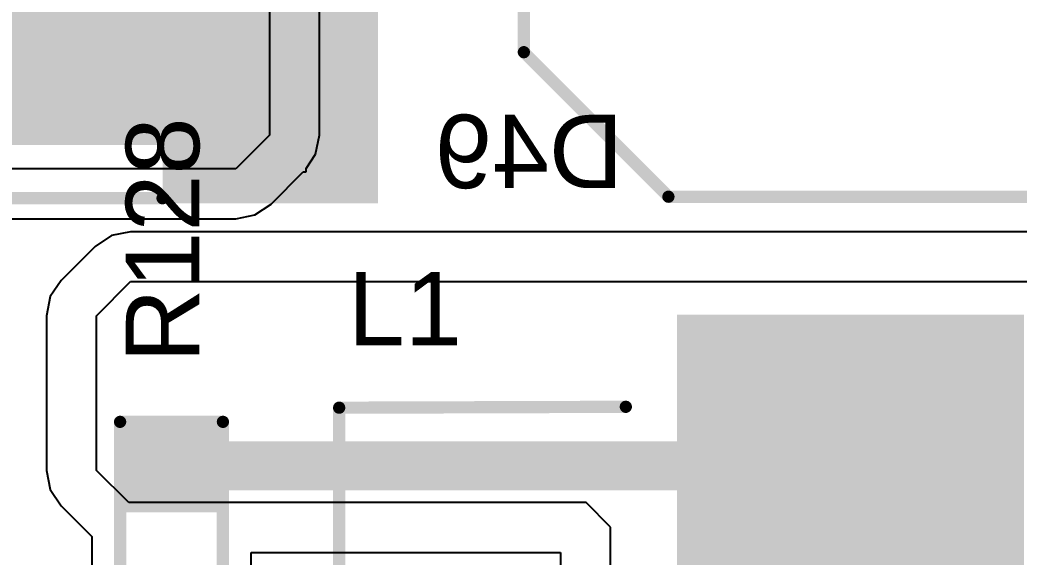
# Model space of a CAD drawing. Header units: inches. Extents: x 0 to 198, y 0 to 199.
# Drawn here: x 4.3688 to 4.7773, y 2.8714 to 3.0908 of the extents above; entities that cross this region are included whole.
import ezdxf

# ---------------------------------------------------------------- set-up
doc = ezdxf.new("R2010")
doc.units = ezdxf.units.IN
doc.header["$MEASUREMENT"] = 0
for name, color, linetype in [('Bottom Layer', 5, 'Continuous'), ('Bottom Overlay', 54, 'Continuous'), ('Bottom Paste', 16, 'Continuous'), ('Bottom Solder', 6, 'Continuous'), ('Top Layer', 1, 'Continuous'), ('Top Overlay', 2, 'Continuous'), ('Top Paste', 8, 'Continuous'), ('Top Solder', 216, 'Continuous')]:
    doc.layers.add(name, color=color, linetype=linetype)
doc.styles.add('Arial', font='', dxfattribs={"height": 0.2})
doc.styles.get('Arial').set_extended_font_data('Arial')

# ---------------------------------------------------------------- blocks, each defined once
blk = doc.blocks.new('EEEFK1J220P_1')
at = {"layer": 'Top Overlay'}
for points in [[(-0.16339, -0.10433, 0.005, 0.005, 0), (-0.16339, -0.04409, 0.005, 0.005, 0)], [(-0.16339, -0.10433, 0.005, 0.005, 0), (-0.10433, -0.16339, 0.005, 0.005, 0)], [(-0.10433, -0.16339, 0.005, 0.005, 0), (0.16339, -0.16339, 0.005, 0.005, 0)]]:
    blk.add_lwpolyline(points, format="xyseb", dxfattribs=at)
for points in [[(-0.16464, -0.10433, 0.0025, 0.0025, 1), (-0.16214, -0.10433, 0.0025, 0.0025, 1)], [(-0.16464, -0.10433, 0.0025, 0.0025, 1), (-0.16214, -0.10433, 0.0025, 0.0025, 1)], [(-0.10558, -0.16339, 0.0025, 0.0025, 1), (-0.10308, -0.16339, 0.0025, 0.0025, 1)], [(-0.10558, -0.16339, 0.0025, 0.0025, 1), (-0.10308, -0.16339, 0.0025, 0.0025, 1)]]:
    blk.add_lwpolyline(points, format="xyseb", close=True, dxfattribs=at)
blk = doc.blocks.new('R___0603_10')
at = {"layer": 'Top Layer'}
for points in [[(-0.015, 0.0175), (-0.015, -0.0175), (-0.045, -0.0175), (-0.045, 0.0175)], [(0.045, 0.0175), (0.045, -0.0175), (0.015, -0.0175), (0.015, 0.0175)]]:
    blk.add_hatch(color=1, dxfattribs=at).paths.add_polyline_path(points)
at = {"layer": 'Top Paste'}
for points in [[(-0.015, 0.0175), (-0.015, -0.0175), (-0.045, -0.0175), (-0.045, 0.0175)], [(0.045, 0.0175), (0.045, -0.0175), (0.015, -0.0175), (0.015, 0.0175)]]:
    blk.add_hatch(color=8, dxfattribs=at).paths.add_polyline_path(points)
at = {"layer": 'Top Solder'}
for points in [[(-0.011, 0.0215), (-0.011, -0.0215), (-0.049, -0.0215), (-0.049, 0.0215)], [(0.049, 0.0215), (0.049, -0.0215), (0.011, -0.0215), (0.011, 0.0215)]]:
    blk.add_hatch(color=216, dxfattribs=at).paths.add_polyline_path(points)
at = {"layer": 'Top Overlay'}
for points in [[(0.048, 0.021, 0.005, 0.005, 0), (-0.048, 0.021, 0.005, 0.005, 0)], [(-0.048, -0.021, 0.005, 0.005, 0), (-0.048, 0.021, 0.005, 0.005, 0)], [(0.048, -0.021, 0.005, 0.005, 0), (0.048, 0.021, 0.005, 0.005, 0)], [(0.048, -0.021, 0.005, 0.005, 0), (-0.048, -0.021, 0.005, 0.005, 0)]]:
    blk.add_lwpolyline(points, format="xyseb", dxfattribs=at)
for points in [[(-0.04925, 0.021, 0.0025, 0.0025, 1), (-0.04675, 0.021, 0.0025, 0.0025, 1)], [(-0.04925, 0.021, 0.0025, 0.0025, 1), (-0.04675, 0.021, 0.0025, 0.0025, 1)], [(0.04675, 0.021, 0.0025, 0.0025, 1), (0.04925, 0.021, 0.0025, 0.0025, 1)], [(0.04675, 0.021, 0.0025, 0.0025, 1), (0.04925, 0.021, 0.0025, 0.0025, 1)], [(-0.04925, -0.021, 0.0025, 0.0025, 1), (-0.04675, -0.021, 0.0025, 0.0025, 1)], [(-0.04925, -0.021, 0.0025, 0.0025, 1), (-0.04675, -0.021, 0.0025, 0.0025, 1)], [(0.04675, -0.021, 0.0025, 0.0025, 1), (0.04925, -0.021, 0.0025, 0.0025, 1)], [(0.04675, -0.021, 0.0025, 0.0025, 1), (0.04925, -0.021, 0.0025, 0.0025, 1)]]:
    blk.add_lwpolyline(points, format="xyseb", close=True, dxfattribs=at)
blk = doc.blocks.new('YSPI1050_4R7M_213')
at = {"layer": 'Top Layer'}
blk.add_hatch(color=1, dxfattribs=at).paths.add_polyline_path([(0.26151, -0.0689), (0.14639, -0.0689), (0.14639, 0.0689), (0.26151, 0.0689)])
at = {"layer": 'Top Paste'}
blk.add_hatch(color=8, dxfattribs=at).paths.add_polyline_path([(0.26151, -0.0689), (0.14639, -0.0689), (0.14639, 0.0689), (0.26151, 0.0689)])
at = {"layer": 'Top Solder'}
blk.add_hatch(color=216, dxfattribs=at).paths.add_polyline_path([(0.26351, -0.0709), (0.14439, -0.0709), (0.14439, 0.0709), (0.26351, 0.0709)])
at = {"layer": 'Top Overlay'}
for points in [[(-0.22544, 0.20885, 0.005, 0.005, 0), (0.22544, 0.20885, 0.005, 0.005, 0)], [(0.22544, 0.20885, 0.005, 0.005, 0), (0.22581, 0.09174, 0.005, 0.005, 0)]]:
    blk.add_lwpolyline(points, format="xyseb", dxfattribs=at)
for points in [[(0.22419, 0.20885, 0.0025, 0.0025, 1), (0.22669, 0.20885, 0.0025, 0.0025, 1)], [(0.22419, 0.20885, 0.0025, 0.0025, 1), (0.22669, 0.20885, 0.0025, 0.0025, 1)], [(0.22456, 0.09174, 0.0025, 0.0025, 1), (0.22706, 0.09174, 0.0025, 0.0025, 1)]]:
    blk.add_lwpolyline(points, format="xyseb", close=True, dxfattribs=at)
blk = doc.blocks.new('SMB__B_250')
at = {"layer": 'Bottom Layer'}
for points in [[(-0.03543, 0.04724), (-0.03543, -0.04724), (-0.14567, -0.04724), (-0.14567, 0.04724)], [(0.14567, 0.04724), (0.14567, -0.04724), (0.03543, -0.04724), (0.03543, 0.04724)]]:
    blk.add_hatch(color=5, dxfattribs=at).paths.add_polyline_path(points)
at = {"layer": 'Bottom Overlay'}
for points in [[(0.102, 0.04895), (0.19, 0.04895), (0.19, 0.07495), (0.102, 0.07495)], [(0.147, -0.05305), (0.19, -0.05305), (0.19, 0.06495), (0.147, 0.06495)], [(0.102, -0.07505), (0.19, -0.07505), (0.19, -0.04905), (0.102, -0.04905)]]:
    blk.add_hatch(color=54, dxfattribs=at).paths.add_polyline_path(points)
at = {"layer": 'Bottom Paste'}
for points in [[(-0.03543, 0.04724), (-0.03543, -0.04724), (-0.14567, -0.04724), (-0.14567, 0.04724)], [(0.14567, 0.04724), (0.14567, -0.04724), (0.03543, -0.04724), (0.03543, 0.04724)]]:
    blk.add_hatch(color=16, dxfattribs=at).paths.add_polyline_path(points)
at = {"layer": 'Bottom Solder'}
for points in [[(-0.03143, 0.05124), (-0.03143, -0.05124), (-0.14967, -0.05124), (-0.14967, 0.05124)], [(0.14967, 0.05124), (0.14967, -0.05124), (0.03143, -0.05124), (0.03143, 0.05124)]]:
    blk.add_hatch(color=6, dxfattribs=at).paths.add_polyline_path(points)
at = {"layer": 'Bottom Overlay'}
for points in [[(-0.087, 0.055, 0.005, 0.005, 0), (-0.087, 0.073, 0.005, 0.005, 0)], [(-0.087, 0.073, 0.005, 0.005, 0), (0.102, 0.073, 0.005, 0.005, 0)], [(-0.087, -0.073, 0.005, 0.005, 0), (-0.087, -0.055, 0.005, 0.005, 0)], [(-0.087, -0.073, 0.005, 0.005, 0), (0.102, -0.073, 0.005, 0.005, 0)]]:
    blk.add_lwpolyline(points, format="xyseb", dxfattribs=at)
for points in [[(-0.08825, 0.073, 0.0025, 0.0025, 1), (-0.08575, 0.073, 0.0025, 0.0025, 1)], [(-0.08825, 0.073, 0.0025, 0.0025, 1), (-0.08575, 0.073, 0.0025, 0.0025, 1)], [(0.10075, 0.073, 0.0025, 0.0025, 1), (0.10325, 0.073, 0.0025, 0.0025, 1)], [(-0.08825, 0.055, 0.0025, 0.0025, 1), (-0.08575, 0.055, 0.0025, 0.0025, 1)], [(-0.08825, -0.055, 0.0025, 0.0025, 1), (-0.08575, -0.055, 0.0025, 0.0025, 1)], [(-0.08825, -0.073, 0.0025, 0.0025, 1), (-0.08575, -0.073, 0.0025, 0.0025, 1)], [(-0.08825, -0.073, 0.0025, 0.0025, 1), (-0.08575, -0.073, 0.0025, 0.0025, 1)], [(0.10075, -0.073, 0.0025, 0.0025, 1), (0.10325, -0.073, 0.0025, 0.0025, 1)]]:
    blk.add_lwpolyline(points, format="xyseb", close=True, dxfattribs=at)

msp = doc.modelspace()

# ---------------------------------------------------------------- linework, layer by layer
at = {"layer": 'Bottom Layer'}
for p, q in [((4.47067, 3.2853), (4.47067, 3.04376)), ((4.49106, 3.04376), (4.49106, 3.21888)), ((4.47067, 3.04376), (4.45691, 3.03)), ((4.48951, 3.03595), (4.49106, 3.04376)), ((4.48567, 3.03021), (4.48951, 3.03595)), ((4.45691, 3.03), (4.33521, 3.03)), ((4.47133, 3.01558), (4.48451, 3.02876)), ((4.48451, 3.02876), (4.48567, 3.02876)), ((4.48567, 3.02876), (4.48567, 3.03021)), ((4.46472, 3.01116), (4.47133, 3.01558)), ((4.45691, 3.00961), (4.46472, 3.01116)), ((4.33521, 3.00961), (4.45691, 3.00961))]:
    msp.add_line(p, q, dxfattribs=at)
at = {"layer": 'Top Layer'}
for p, q in [((4.40611, 3.00275), (4.39949, 2.99833)), ((4.41391, 3.00431), (4.40611, 3.00275)), ((4.79999, 3.00431), (4.41391, 3.00431)), ((4.39949, 2.99833), (4.38558, 2.98442)), ((4.38558, 2.98442), (4.38116, 2.9778)), ((4.4, 2.97), (4.41391, 2.98391)), ((4.41391, 2.98391), (4.79999, 2.98391)), ((4.38116, 2.9778), (4.37961, 2.97)), ((4.37961, 2.97), (4.37961, 2.90679)), ((4.4, 2.90679), (4.4, 2.97)), ((4.37961, 2.90679), (4.38116, 2.89899)), ((4.41317, 2.89362), (4.4, 2.90679)), ((4.38116, 2.89899), (4.38558, 2.89237)), ((4.6, 2.89362), (4.41317, 2.89362)), ((4.60999, 2.88363), (4.6, 2.89362)), ((4.38558, 2.89237), (4.39817, 2.87978)), ((4.60999, 2.73913), (4.60999, 2.88363)), ((4.39817, 2.87978), (4.39817, 2.82182)), ((4.46317, 2.81862), (4.46317, 2.87323)), ((4.46317, 2.87323), (4.5896, 2.87323)), ((4.5896, 2.87323), (4.5896, 2.73913))]:
    msp.add_line(p, q, dxfattribs=at)
msp.add_lwpolyline([(4.43067, 2.90862, 0.02, 0.02, 0), (4.70572, 2.90862, 0.02, 0.02, 0)], format="xyseb", dxfattribs=at)
for points in [[(4.42567, 2.90862, 0.01, 0.01, 1), (4.43567, 2.90862, 0.01, 0.01, 1)], [(4.70072, 2.90862, 0.01, 0.01, 1), (4.71072, 2.90862, 0.01, 0.01, 1)]]:
    msp.add_lwpolyline(points, format="xyseb", close=True, dxfattribs=at)

# ---------------------------------------------------------------- block references
for name, p in [('EEEFK1J220P_1', (4.738, 3.182)), ('SMB__B_250', (4.325, 3.091))]:
    msp.add_blockref(name, p)
for name, p, rotation in [('YSPI1050_4R7M_213', (4.70801, 2.70696), 90), ('R___0603_10', (4.43067, 2.87862), 270)]:
    msp.add_blockref(name, p, dxfattribs=dict(rotation=rotation))

# ---------------------------------------------------------------- texts
at = {"layer": 'Bottom Overlay', "style": 'Arial', "text_generation_flag": 2}
msp.add_text('D49', height=0.03, dxfattribs=at).set_placement((4.61522, 3.02211))
at = {"layer": 'Top Overlay', "style": 'Arial'}
msp.add_text('R128', height=0.03, rotation=90, dxfattribs=at).set_placement((4.442, 2.95081))
msp.add_text('L1', height=0.03, dxfattribs=at).set_placement((4.5027, 2.95792))

doc.saveas('drawing.dxf')
